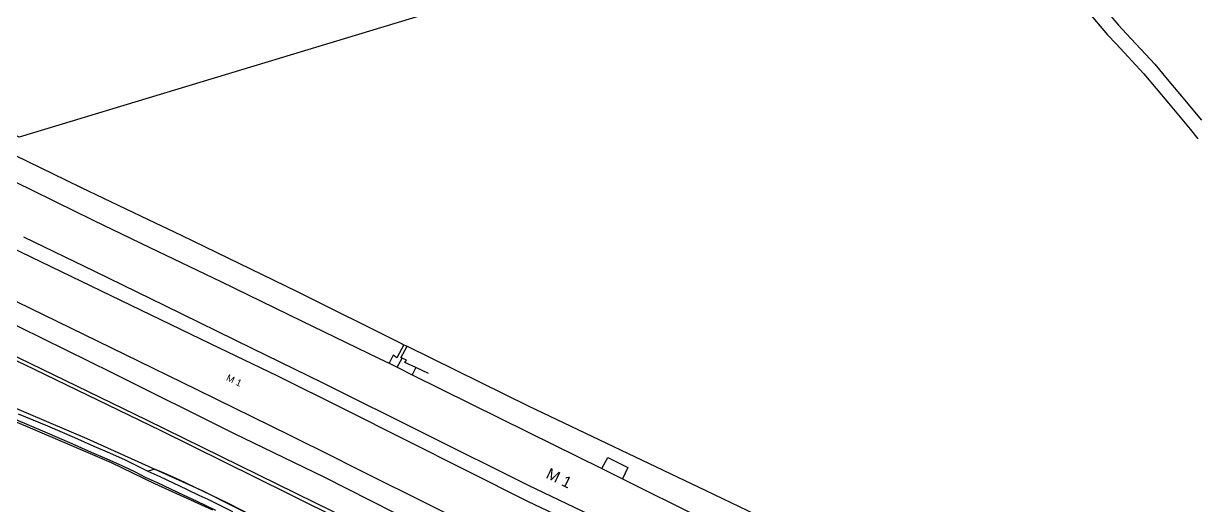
# Model space of a CAD drawing. Header units: millimetres. Extents: x 111502 to 977541, y 8702 to 1044108.
# Drawn here: x 489840.8 to 490211.1, y 240409.9 to 240561.7 of the extents above; entities that cross this region are included whole.
import ezdxf

# ---------------------------------------------------------------- set-up
doc = ezdxf.new("R2010")
doc.units = ezdxf.units.MM
doc.header["$LTSCALE"] = 0.25
doc.linetypes.add('DASHED2', pattern=[9.525, 6.35, -3.175])
doc.layers.add('E HVSS As Laid HV', color=10, linetype='Continuous')
doc.layers.add('X HVSS Site Background', color=8, linetype='Continuous')
doc.styles.add('OS Master Map$1$Standard', font='txt')

# ---------------------------------------------------------------- blocks, each defined once
blk = doc.blocks.new('OS MAP 060722')
at = {"layer": 'X HVSS Site Background', "flags": 128}
for points in [[(1322.12, 1184.29), (1311.53, 1189.45), (1311.53, 1189.45), (1277.03, 1206.38), (1277.03, 1206.38), (1235.54, 1226.91), (1235.54, 1226.91), (1183.9, 1252.31), (1183.9, 1252.31), (1149.18, 1269.67), (1149.18, 1269.67), (1113.83, 1287.24), (1113.83, 1287.24), (1073.41, 1307.14), (1073.41, 1307.14), (1030.65, 1327.88), (1030.65, 1327.88), (995.3, 1344.6)], [(1305.08, 1175.92), (1274.91, 1189.87), (1274.91, 1189.87), (1248.46, 1203.63), (1248.46, 1203.63), (1205.7, 1226.28), (1205.7, 1226.28), (1146.85, 1257.82), (1146.85, 1257.82), (1086.95, 1288.09), (1086.95, 1288.09), (1050.33, 1304.6), (1050.33, 1304.6), (998.9, 1326.4)], [(1030.22, 1368.19), (1052.62, 1357.39), (1052.62, 1357.39), (1074.82, 1346.59), (1074.82, 1346.59), (1102.22, 1333.09), (1102.22, 1333.09), (1124.42, 1322.29), (1124.42, 1322.29), (1189.42, 1289.98), (1189.42, 1289.98), (1235.51, 1267.93), (1235.51, 1267.93), (1251.91, 1259.73), (1251.91, 1259.73), (1285.91, 1243.23), (1285.91, 1243.23), (1310.61, 1231.13), (1310.61, 1231.13), (1349.91, 1211.53), (1349.91, 1211.53), (1363.81, 1204.76)], [(1016.82, 1369.49), (1089.12, 1334.59), (1089.12, 1334.59), (1110.32, 1324.39), (1110.32, 1324.39), (1131.32, 1313.99), (1131.32, 1313.99), (1189.42, 1284.78), (1189.42, 1284.78), (1207.41, 1276.33), (1207.41, 1276.33), (1240.31, 1260.13), (1240.31, 1260.13), (1273.01, 1244.23), (1273.01, 1244.23), (1308.61, 1226.63), (1308.61, 1226.63), (1358.71, 1202.33), (1358.71, 1202.33), (1358.79, 1202.29)], [(1342.02, 1194.06), (1339.61, 1195.23), (1339.61, 1195.23), (1257.11, 1235.53), (1257.11, 1235.53), (1235.61, 1246.33), (1235.61, 1246.33), (1189.42, 1268.21), (1189.42, 1268.21), (1133.87, 1295.86), (1133.87, 1295.86), (1128.09, 1298.74), (1128.09, 1298.74), (1114.32, 1305.59), (1114.32, 1305.59), (1085.02, 1319.99), (1085.02, 1319.99), (1062.22, 1331.09), (1062.22, 1331.09), (1024.1, 1349.72)], [(1361.06, 1445), (1372.11, 1431.83), (1372.11, 1431.83), (1374.79, 1429.05), (1374.79, 1429.05), (1383.58, 1419.57), (1383.58, 1419.57), (1387.42, 1414.95), (1387.42, 1414.95), (1391.32, 1410.34), (1391.32, 1410.34), (1398.18, 1402.11), (1398.18, 1402.11), (1400.6, 1399.07)], [(1206.72, 1456.89), (1208.2, 1453.92), (1208.2, 1453.92), (1189.42, 1448.23), (1189.42, 1448.23), (1028.9, 1399.58), (1028.9, 1399.58), (986.32, 1420.89)], [(1367.33, 1444.65), (1375.52, 1434.89), (1375.52, 1434.89), (1378.12, 1432.19), (1378.12, 1432.19), (1387.02, 1422.59), (1387.02, 1422.59), (1390.92, 1417.89), (1390.92, 1417.89), (1394.82, 1413.29), (1394.82, 1413.29), (1401.72, 1404.99)], [(982.92, 1415.59), (1043.68, 1386.1), (1043.68, 1386.1), (1048.42, 1383.79), (1048.42, 1383.79), (1069.52, 1373.69), (1069.52, 1373.69), (1080.02, 1368.69), (1080.02, 1368.69), (1116.52, 1350.99), (1116.52, 1350.99), (1149.64, 1334.48), (1149.64, 1334.48), (1150.19, 1334.22)], [(976.43, 1410.66), (986.82, 1405.59), (986.82, 1405.59), (1014.52, 1391.79), (1014.52, 1391.79), (1032.32, 1383.19), (1032.32, 1383.19), (1040.46, 1379.23), (1040.46, 1379.23), (1051.82, 1373.69), (1051.82, 1373.69), (1052.42, 1373.39), (1052.42, 1373.39), (1070.12, 1364.89), (1070.12, 1364.89), (1092.52, 1354.09), (1092.52, 1354.09), (1117.92, 1341.79), (1117.92, 1341.79), (1142.42, 1329.89), (1142.42, 1329.89), (1145.54, 1328.35)], [(1158.27, 1266.56), (1139.59, 1275.91), (1139.59, 1275.91), (1069.11, 1310.46), (1069.11, 1310.46), (1003.02, 1342.47)], [(1332.81, 1189.53), (1323.61, 1194.03), (1323.61, 1194.03), (1288.41, 1211.33), (1288.41, 1211.33), (1250.01, 1230.33), (1250.01, 1230.33), (1237.41, 1236.53), (1237.41, 1236.53), (1189.42, 1259.77), (1189.42, 1259.77), (1161.93, 1273.77), (1161.93, 1273.77), (1125.02, 1292.49), (1125.02, 1292.49), (1096.62, 1306.29), (1096.62, 1306.29), (1058.22, 1325.39), (1058.22, 1325.39), (1021.82, 1343.19), (1021.82, 1343.19), (959.92, 1373.69), (959.92, 1373.69), (958.93, 1374.19)], [(1026.7, 1310.41), (1041.73, 1304.06), (1041.73, 1304.06), (1057.92, 1297.07), (1057.92, 1297.07), (1071.58, 1290.51), (1071.58, 1290.51), (1089.81, 1282.15)], [(1027.83, 1310.63), (1037.02, 1306.78), (1037.02, 1306.78), (1045.51, 1303.13), (1045.51, 1303.13), (1051.6, 1300.41), (1051.6, 1300.41), (1056.56, 1298.31), (1056.56, 1298.31), (1061.48, 1296.1), (1061.48, 1296.1), (1065.46, 1294.18), (1065.46, 1294.18), (1068.63, 1292.54), (1068.63, 1292.54), (1072.41, 1290.84), (1072.41, 1290.84), (1080.8, 1286.87), (1080.8, 1286.87), (1084.69, 1285.05), (1084.69, 1285.05), (1090.82, 1282.13)], [(1028.62, 1312.47), (1037.81, 1308.62), (1037.81, 1308.62), (1046.31, 1304.96), (1046.31, 1304.96), (1052.4, 1302.24), (1052.4, 1302.24), (1057.36, 1300.14), (1057.36, 1300.14), (1062.33, 1297.92), (1062.33, 1297.92), (1066.35, 1295.97), (1066.35, 1295.97), (1069.5, 1294.34)], [(1150.19, 1334.22), (1148.01, 1330.09), (1148.01, 1330.09), (1146.87, 1330.92), (1146.87, 1330.92), (1145.54, 1328.35)], [(1149.63, 1329.96), (1149.27, 1330.11), (1149.27, 1330.11), (1151.21, 1333.72)], [(1150.19, 1334.22), (1151.21, 1333.72)], [(1151.21, 1333.72), (1189.42, 1315), (1189.42, 1315), (1245.41, 1288.33), (1245.41, 1288.33), (1261.21, 1280.73), (1261.21, 1280.73), (1300.71, 1261.53), (1300.71, 1261.53), (1302.71, 1260.13), (1302.71, 1260.13), (1344.91, 1240.03), (1344.91, 1240.03), (1390.71, 1217.96)], [(1148.09, 1327.09), (1149.63, 1329.96)], [(1153.95, 1327.03), (1150.52, 1328.61), (1150.52, 1328.61), (1151, 1329.37), (1151, 1329.37), (1149.63, 1329.96)], [(1145.54, 1328.35), (1148.09, 1327.09)], [(1148.09, 1327.09), (1152.79, 1324.77)], [(1153.95, 1327.03), (1152.79, 1324.77)], [(1158.01, 1325.14), (1153.95, 1327.03)], [(1152.79, 1324.77), (1189.42, 1306.67), (1189.42, 1306.67), (1212.63, 1295.18)], [(1212.63, 1295.18), (1214.51, 1298.73), (1214.51, 1298.73), (1220.86, 1295.55), (1220.86, 1295.55), (1219.19, 1291.93)], [(1158.27, 1266.56), (1141.55, 1260.52), (1141.55, 1260.52), (1117.19, 1272.73), (1117.19, 1272.73), (1094.74, 1284.28), (1094.74, 1284.28), (1079.37, 1291.7), (1079.37, 1291.7), (1073.71, 1294.12), (1073.71, 1294.12), (1072.11, 1294.85), (1072.11, 1294.85), (1071.29, 1294.87), (1071.29, 1294.87), (1070.27, 1294.57), (1070.27, 1294.57), (1069.5, 1294.34)], [(1069.5, 1294.34), (1073.25, 1292.65), (1073.25, 1292.65), (1081.66, 1288.68), (1081.66, 1288.68), (1085.55, 1286.86), (1085.55, 1286.86), (1088.37, 1285.51), (1088.37, 1285.51), (1091.7, 1283.93), (1091.7, 1283.93), (1096.17, 1281.68)], [(1212.63, 1295.18), (1219.19, 1291.93)], [(1219.19, 1291.93), (1243.61, 1279.83), (1243.61, 1279.83), (1264.81, 1269.73), (1264.81, 1269.73), (1324.71, 1240.03), (1324.71, 1240.03), (1345.51, 1230.03), (1345.51, 1230.03), (1380.31, 1212.86)]]:
    blk.add_lwpolyline(points, dxfattribs=at)
at = {"layer": 'X HVSS Site Background', "attachment_point": 7, "rotation": 334.3, "style": 'OS Master Map$1$Standard'}
for insert, char_height in [((1093.98, 1323.08), 2.125), ((1194.72, 1292.38), 3.5)]:
    blk.add_mtext('{\\farial|b0|i0|c0|p34;M 1}', dxfattribs=dict(at, insert=insert, char_height=char_height))

msp = doc.modelspace()

# ---------------------------------------------------------------- linework, layer by layer
at = {"lineweight": 0}
msp.add_circle((488727.82, 239008.33), 11388.42, dxfattribs=at)

# ---------------------------------------------------------------- block references
at = {"layer": 'E HVSS As Laid HV', "linetype": 'DASHED2', "lineweight": 0}
msp.add_blockref('OS MAP 060722', (488810.58, 239126.31), dxfattribs=at)

doc.saveas('drawing.dxf')
